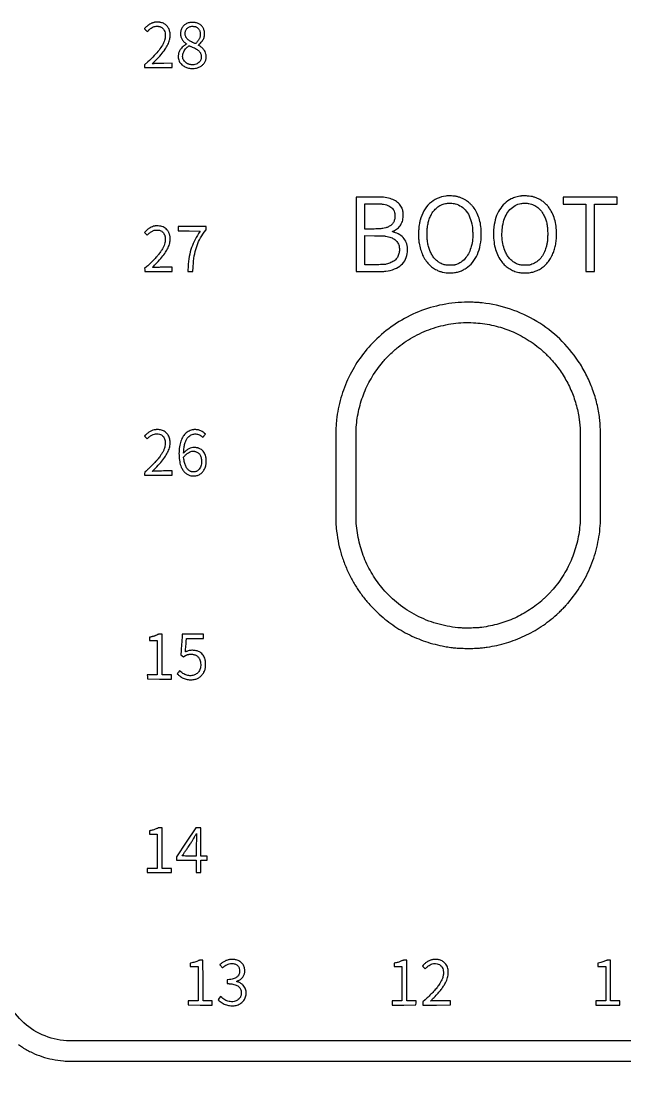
# Model space of a CAD drawing. Extents: x 949 to 24658, y 948 to 49051.
# Drawn here: x 3906 to 6863, y 37456 to 42738 of the extents above; entities that cross this region are included whole.
import ezdxf

# ---------------------------------------------------------------- set-up
doc = ezdxf.new("R2010")
doc.units = 0

msp = doc.modelspace()

# ---------------------------------------------------------------- linework, layer by layer
for points in [[(24557.45501, 40846.15625, -0.000005), (24557.576589, 33590.111823, -0.000003), (24557.572356, 24977, -0.000002), (24557.441941, 13479.946311, -0.000011), (24557.197838, 7129.844974)], [(10406.169525, 37738.067317, -0.000001), (7284.943993, 37738.119343, -0.000001), (4154.349915, 37738.182247, -0.016092), (4126.5, 37739.079389, -0.088387), (4007.824737, 37768.20927, -0.089356), (3907.020626, 37836.473077, -0.089547), (3836.535009, 37935.47965, -0.089246), (3805.013966, 38053, -0.02096), (3804.381759, 38068.001996, -0.000003), (3804.197047, 39001.246926, -0.000054), (3804.091567, 40246.104477, -0.000013), (3804.192396, 42321), (3804.507907, 46575.5)], [(3703.932697, 46543.887491, 0.000001), (3703.874383, 45298.330035, 0.000027), (3703.886066, 43922.992192, 0.000016), (3704.040572, 42293, 0.000007), (3704.415056, 39650.664677, 0.000093), (3704.753215, 38664.86868, 0.000014), (3705.096386, 38050.695171, 0.032694)], [(10785.463822, 45035.652863, -0.000007), (10785.5, 42312.5, -0.00001), (10785.452324, 40023.210587, -0.000067)], [(10885.451421, 40055.597846, 0.000011), (10885.5, 42312, 0.000007), (10885.462764, 44998.696467, 0.000096)], [(3891.159846, 37719.862944, 0.014512), (3910.709883, 37706.867111, 0.028089), (3957.875226, 37681.009407, 0.03077), (4006.25337, 37661.472866, 0.030491), (4057.062149, 37647.88479, 0.026628), (4111.5, 37639.818032, 0.023358), (4128.612771, 37639.010388, 0.00001), (4727.012426, 37638.751208, 0.000089), (5592.011956, 37638.547867, 0.000014), (7295.5, 37638.5, 0.000009), (9315.141555, 37638.536626, 0.000133)], [(10884.994013, 38054.954484, 0.000004), (10885.24925, 38880.764608, 0.000065)], [(10785.249276, 38864.327406, -0.000004), (10784.993817, 38059.058954, -0.029729)], [(6290.338763, 44819.041707, 0.000021), (7295.237307, 44819, 0.000022), (8282.535437, 44819.042846, 0.0002)]]:
    msp.add_lwpolyline(points, format="xyb")
for points in [[(4559, 42734.313413, 0.030492), (4554.913091, 42733.377319, 0.010426), (4549.114842, 42731.539271, 0.010624), (4543.307996, 42729.42567, 0.024812), (4539.086337, 42727.540704, 0.041418), (4531.136344, 42722.640891, 0.014564), (4520.57467, 42714.371701, 0.007124), (4510.255835, 42705.544839, 0.24254), (4509.117195, 42702.635344, 0.153978), (4509.411415, 42701.955459, 0.007587), (4511.059467, 42700.110713, 0.011684), (4513.130828, 42697.964633, 0.008123), (4515.564612, 42695.63517), (4521.894834, 42689.770339), (4529.667389, 42696.549152, -0.024512), (4541.484318, 42705.876561, -0.05468), (4551.466383, 42711.459236, -0.064009), (4561.376507, 42714.232244, -0.046749), (4572.804975, 42714.822065, -0.010588), (4577.993413, 42714.494544, -0.027527), (4581.699054, 42713.97515, -0.033905), (4584.849039, 42713.130169, -0.025608), (4588.175146, 42711.797558, -0.080379), (4598.677075, 42704.724984, -0.090243), (4605.922666, 42694.946456, -0.078704), (4609.899581, 42682.11803, -0.045924), (4610.734338, 42666, -0.009938), (4610.369046, 42659.910451, -0.019923), (4609.794032, 42655.126836, -0.022226), (4608.890374, 42650.756923, -0.016297), (4607.517589, 42646, -0.053165), (4597.131208, 42622.727922, -0.033077), (4580.431992, 42597.901985, -0.027167), (4556.967647, 42570.745233, -0.015262), (4525.763304, 42540.282635), (4510, 42525.806741), (4510, 42518.903371), (4510, 42512), (4577.5, 42512), (4645, 42512), (4645, 42522.648084), (4645, 42533.296168), (4603.75, 42532.642853, 0.001111), (4587.395147, 42532.347473, 0.001433), (4572.376137, 42531.999759, 0.001086), (4559.788713, 42531.644869, 0.012635), (4554.870891, 42531.37102), (4547.241782, 42530.752502), (4563.379117, 42547.126251, 0.015763), (4590.272896, 42576.192042, 0.028656), (4610.052002, 42601.794088, 0.03483), (4623.867904, 42625.327899, 0.049477), (4632.462609, 42648, 0.039424), (4634.040053, 42656.444772, 0.019483), (4634.769929, 42667.33868, 0.019488), (4634.648847, 42678.312596, 0.037496), (4633.553392, 42687.033261, 0.064137), (4627.897085, 42703.65422, 0.075354), (4618.421398, 42717.312229, 0.076587), (4605.46759, 42727.385602, 0.069232), (4589.634107, 42733.523862, 0.041377), (4583.966732, 42734.37395, 0.010103), (4574.523908, 42734.808379, 0.010335), (4565.029013, 42734.85679, 0.037174)], [(4728, 42732.42392, 0.068663), (4712.17071, 42725.844196, 0.077795), (4699.460255, 42715.432055, 0.078097), (4690.575451, 42701.671172, 0.069923), (4685.911207, 42685.316588, 0.075251), (4686.085065, 42670.850981, 0.066545), (4690.472091, 42656.420403, 0.064515), (4698.670845, 42643.251969, 0.063044), (4710.011792, 42632.491344, -0.009393), (4711.923189, 42631.032213, -0.013973), (4713.534714, 42629.678302, -0.008971), (4714.808788, 42628.504093, -0.204851), (4715, 42628.056968, -0.230195), (4714.786288, 42627.617367, -0.007315), (4713.164062, 42626.381189, -0.012814), (4711.145259, 42624.967514, -0.008378), (4708.75, 42623.43725, 0.038895), (4702.061524, 42618.565641, 0.021772), (4694.699158, 42611.695972, 0.02178), (4687.975489, 42604.226718, 0.039598), (4683.271986, 42597.5, 0.027723), (4679.346227, 42589.878, 0.037803), (4676.736123, 42582.606328, 0.037855), (4675.252997, 42575.03246, 0.027912), (4674.724242, 42566.5, 0.047055), (4675.756527, 42554.794301, 0.059024), (4678.97286, 42544.393458, 0.058354), (4684.567236, 42534.940947, 0.044545), (4692.679594, 42526.056549, 0.037839), (4699.259362, 42520.885172, 0.030313), (4707.037881, 42516.329004, 0.02937), (4715.593307, 42512.605095, 0.029643), (4724.5, 42509.922525, 0.040862), (4734.633032, 42508.374521, 0.023458), (4746.996495, 42508.089999, 0.023499), (4759.135629, 42508.951955, 0.047443), (4768.5, 42510.974265, 0.052672), (4783.469494, 42517.529555, 0.062686), (4795.800011, 42526.771845, 0.066279), (4804.924296, 42538.288387, 0.070829), (4810.468808, 42551.541554, 0.038936), (4811.560772, 42557.647226, 0.024555), (4811.923173, 42564.883238, 0.02432), (4811.571684, 42572.24795, 0.033819), (4810.494431, 42578.760268, 0.058427), (4806.266925, 42590.404191, 0.051397), (4799.312279, 42601.309728, 0.0495), (4789.989503, 42610.937311, 0.04623), (4778.751017, 42618.794923, -0.009898), (4776.931053, 42619.879862, -0.014992), (4775.396749, 42620.901282, -0.009633), (4774.182513, 42621.798924, -0.232407), (4774.001017, 42622.166887, -0.18869), (4774.167937, 42622.595376, -0.003131), (4775.943215, 42624.498228, -0.007607), (4778.079227, 42626.691366, -0.004922), (4780.614184, 42629.166887, 0.051436), (4793.258461, 42644.047712, 0.07009), (4801.090208, 42659.792217, 0.07459), (4803.96949, 42676.295314, 0.068661), (4802.021852, 42693.41456, 0.026862), (4799.729401, 42700.719193, 0.039956), (4796.890324, 42706.786231, 0.039965), (4793.12288, 42712.32349, 0.026889), (4788.013379, 42718.020452, 0.035639), (4782.141945, 42723.115215, 0.037006), (4775.676984, 42727.254179, 0.036866), (4768.648858, 42730.407845, 0.034817), (4761.099221, 42732.566412, 0.036361), (4753.707014, 42733.579437, 0.016953), (4744.033016, 42733.865851, 0.016681), (4734.559201, 42733.508871, 0.046485)], [(4762.190154, 42711.650789, -0.054516), (4767.59468, 42708.280421, -0.03996), (4772.78657, 42703.478382, -0.039956), (4777.149144, 42697.910789, -0.054456), (4780.06896, 42692.246659, -0.047104), (4781.734663, 42686.298021, -0.026172), (4782.686175, 42678.819443, -0.026142), (4782.852361, 42671.248439, -0.045265), (4782.094522, 42665.005136, -0.038342), (4780.308807, 42658.975083, -0.027465), (4777.443761, 42652.550324, -0.025839), (4773.664319, 42646.041116, -0.023642), (4769.127629, 42639.753081, -0.016276), (4763.464039, 42633.094433, -0.13251), (4760.127575, 42630.956129, -0.154678), (4756.405018, 42630.957855, -0.024579), (4749.481551, 42633.536514, -0.012238), (4739.73686, 42638.007492, -0.024769), (4732.348273, 42642.083903, -0.029116), (4726.218039, 42646.385848, -0.0265), (4720.423501, 42651.5, -0.03315), (4714.628694, 42657.995775, -0.065061), (4711.119589, 42663.954589, -0.066146), (4709.293446, 42670.548468, -0.03535), (4708.72292, 42679, -0.0335), (4709.236905, 42686.305222, -0.048275), (4710.736413, 42692.604564, -0.051528), (4713.317019, 42698.185252, -0.046456), (4717.062285, 42703.333419, -0.047249), (4723.122181, 42709.030864, -0.073177), (4729.364876, 42712.556109, -0.066676), (4736.780683, 42714.330152, -0.032729), (4746.5, 42714.682377, -0.009309), (4752.081963, 42714.4152, -0.031115), (4755.716061, 42713.945058, -0.039985), (4758.758574, 42713.100424, -0.024495)], [(4743.412993, 42613.145506, -0.028577), (4763.575846, 42602.963718, -0.067746), (4776.830798, 42592.67553, -0.090056), (4784.563552, 42581.271076, -0.089838), (4787.801597, 42567.866322, -0.029409), (4787.794884, 42560.997475, -0.044704), (4786.908651, 42555.098768, -0.046899), (4785.03279, 42549.661315, -0.036981), (4782.046771, 42544.193659, -0.068307), (4775.372207, 42536.431337, -0.067273), (4766.820698, 42530.707421, -0.063443), (4756.59667, 42527.219195, -0.050651), (4745, 42526.045538, -0.016009), (4737.345008, 42526.293401, -0.034978), (4731.531592, 42527.078931, -0.037931), (4726.18254, 42528.617436, -0.022354), (4720.055328, 42531.212223, -0.059687), (4711.52643, 42536.613257, -0.061487), (4704.610445, 42543.828458, -0.06121), (4699.632337, 42552.540246, -0.058231), (4696.807042, 42562.345435, -0.073564), (4696.631489, 42572.46275, -0.049527), (4699.252844, 42583.735153, -0.047597), (4704.224876, 42594.79221, -0.05296), (4711.054127, 42604.287287, -0.019223), (4715.88034, 42609.286567, -0.016498), (4721.321893, 42614.171766, -0.011083), (4726.431853, 42618.273795, -0.165037), (4728.57205, 42619, -0.091627), (4729.537925, 42618.821502, -0.002564), (4733.504421, 42617.280242, -0.005168), (4738.157715, 42615.388791, -0.003518)], [(5548, 41694.5), (5548, 41512), (5614.448784, 41512, 0.00089), (5649.538839, 41512.062448, 0.003981), (5670.101692, 41512.299373, 0.006476), (5683.608004, 41512.737611, 0.021243), (5692.49975, 41513.520913, 0.057945), (5735.666051, 41524.364238, 0.091509), (5768.231211, 41544.079015, 0.102011), (5789.286761, 41572.323931, 0.088086), (5798.868009, 41608.116809, 0.06935), (5797.183858, 41640.079091, 0.092841), (5786.538782, 41667.022017, 0.094831), (5767.083785, 41687.883725, 0.075466), (5739.732555, 41702.141604, 0.004377), (5735.30244, 41703.615271, 0.005983), (5731.285501, 41704.859672, 0.004023), (5727.90335, 41705.833693, 0.067306), (5726.75, 41705.99381, -0.287163), (5725.592087, 41706.724311, -0.335981), (5725.843739, 41707.968561, -0.056298), (5729.04933, 41710.211373, -0.012946), (5734.937907, 41713.218343, 0.083259), (5754.391245, 41726.883401, 0.078993), (5768.740848, 41746.373939, 0.075361), (5776.813044, 41770.20965, 0.066054), (5777.975379, 41796.5, 0.011592), (5777.133099, 41804.062661, 0.02133), (5776.044387, 41810.157897, 0.023073), (5774.508034, 41815.806932, 0.016634), (5772.299059, 41821.954699, 0.086563), (5759.686932, 41842.483771, 0.077496), (5740.430088, 41858.458636, 0.066167), (5714.412978, 41869.633398, 0.041285), (5681.789414, 41875.942237, 0.021607), (5675.013893, 41876.385263, 0.001836), (5657.564306, 41876.706607, 0.002289), (5635.771065, 41876.928121, 0.001397), (5610.039414, 41877), (5548, 41877)], [(5674.5, 41842.895807, -0.024601), (5689.523851, 41840.306746, -0.036891), (5702.257601, 41836.456935, -0.042137), (5712.888192, 41831.301227, -0.05411), (5721.574177, 41824.781264, -0.053212), (5728.645823, 41816.594649, -0.059684), (5733.515404, 41807.396709, -0.055128), (5736.333944, 41796.695522, -0.036404), (5737.283005, 41784, -0.055837), (5735.369969, 41766.634199, -0.079625), (5729.623417, 41752.25471, -0.082123), (5719.836164, 41740.704994, -0.063596), (5705.994864, 41731.697529, -0.035361), (5692.009137, 41726.124381, -0.041011), (5678.049796, 41722.906882, -0.02622), (5659.397025, 41721.18351, -0.006009), (5627.75, 41720.307153), (5590, 41719.715723), (5590, 41781.857861), (5590, 41844), (5627.75, 41843.997183, -0.002568), (5643.09486, 41843.917227, -0.003302), (5657.201542, 41843.678089, -0.002918), (5668.925478, 41843.333427, -0.021562)], [(5987.5, 41882.311493, 0.07529), (5944.097255, 41869.868838, 0.08091), (5907.510856, 41845.321543, 0.077624), (5879.480834, 41809.460243, 0.062276), (5861.100321, 41763.984359, 0.012907), (5857.096032, 41747.178273, 0.024554), (5854.896078, 41733.458234, 0.020748), (5853.847883, 41718.158368, 0.006748), (5853.543864, 41695.5, 0.002075), (5853.62081, 41677.308685, 0.010989), (5853.923248, 41667.349407, 0.017574), (5854.596184, 41659.676636, 0.012178), (5855.871761, 41651.060688, 0.028681), (5863.057952, 41620.186103, 0.03681), (5873.318219, 41592.895646, 0.039409), (5886.756752, 41568.982155, 0.042966), (5903.442726, 41548.205726, 0.019574), (5912.485859, 41539.452104, 0.024002), (5921.612473, 41532.041626, 0.023971), (5931.417337, 41525.532462, 0.019437), (5942.5, 41519.488607, 0.025956), (5958.056119, 41512.755327, 0.033455), (5972.976099, 41508.307798, 0.032687), (5988.632873, 41505.82176, 0.0231), (6006.426216, 41505.004021, 0.031612), (6028.692861, 41506.419172, 0.03882), (6049.086812, 41510.644029, 0.039702), (6068.202136, 41517.866057, 0.035787), (6086.644888, 41528.234061, 0.077189), (6118.142808, 41556.865228, 0.065264), (6141.642448, 41595.312924, 0.059182), (6156.132615, 41642.14703, 0.045472), (6160.998787, 41695.506128, 0.029592), (6158.824558, 41732.250604, 0.037279), (6152.297351, 41765.686085, 0.039944), (6141.412596, 41795.76975, 0.044963), (6126.218701, 41822.5, 0.03169), (6118.951094, 41831.671528, 0.015301), (6108.579628, 41842.495466, 0.015271), (6097.633585, 41852.60325, 0.033808), (6088.573712, 41859.454558, 0.027334), (6075.127661, 41867.246882, 0.026915), (6060.843482, 41873.570336, 0.02687), (6045.938639, 41878.331862, 0.027026), (6030.637824, 41881.456565, 0.024069), (6021.754397, 41882.341429, 0.007834), (6008.574545, 41882.809305, 0.007543), (5995.523765, 41882.87105, 0.029644)], [(6033.5, 41843.99814, -0.083292), (6063.254944, 41830.37207, -0.080075), (6087.40068, 41807.630963, -0.071541), (6105.172756, 41776.059066, -0.049469), (6116.163814, 41736.5, -0.02659), (6117.762429, 41723.127432, -0.009217), (6118.683016, 41703.71173, -0.009329), (6118.884722, 41684.107255, -0.023647), (6118.092484, 41669.886628, -0.037025), (6111.866239, 41635.068895, -0.049348), (6100.8678, 41604.899772, -0.054614), (6085.344578, 41579.991903, -0.066297), (6065.647779, 41560.817712, -0.021576), (6058.508674, 41555.97114, -0.023175), (6051.142946, 41551.880791, -0.022535), (6043.243314, 41548.395433, -0.018314), (6034.5, 41545.363165, -0.016183), (6028.723287, 41543.796444, -0.032676), (6024.074964, 41543.012155, -0.021208), (6018.240212, 41542.665093, -0.00353), (6007, 41542.553336, -0.012599), (5993.106188, 41542.863411, -0.036813), (5983.595651, 41544.02083, -0.041376), (5974.983538, 41546.473067, -0.019532), (5964.326698, 41550.968242, -0.049915), (5949.13282, 41560.034101, -0.042227), (5935.088319, 41572.404985, -0.04073), (5922.845183, 41587.456984, -0.039059), (5913.010831, 41604.5, -0.031977), (5904.93155, 41624.648874, -0.030515), (5899.339349, 41645.978636, -0.028279), (5896.078345, 41669.312804, -0.02058), (5895, 41695.5, -0.021142), (5896.148173, 41722.641865, -0.029965), (5899.627222, 41746.556038, -0.032679), (5905.602376, 41768.169956, -0.034702), (5914.250579, 41788.375259, -0.048124), (5927.551913, 41809.128431, -0.057237), (5943.912353, 41825.650041, -0.058917), (5963.159824, 41837.670395, -0.056073), (5985, 41845.11518, -0.041423), (5995.437076, 41846.51893, -0.018483), (6009.312845, 41846.71228, -0.018479), (6023.159618, 41845.880719, -0.0416)], [(6356.5, 41882.367983, 0.015745), (6342.766593, 41879.881251, 0.019489), (6330.172907, 41876.671046, 0.020733), (6318.578757, 41872.699469, 0.023555), (6307.848685, 41867.925927, 0.07076), (6275.878516, 41845.725297, 0.066636), (6250.610119, 41815.076272, 0.061169), (6232.674395, 41776.398826, 0.045709), (6222.378229, 41730.5, 0.012112), (6221.630117, 41723.40768, 0.008152), (6221.104626, 41715.280332, 0.007175), (6220.790673, 41706.026765, 0.004891), (6220.687688, 41695.5, 0.031555), (6223.214563, 41655.500637, 0.041378), (6230.803013, 41619.702461, 0.044491), (6243.558899, 41587.813867, 0.04778), (6261.510779, 41559.491317, 0.04345), (6278.369609, 41541.294928, 0.044212), (6298.027227, 41526.403074, 0.043762), (6320.192101, 41515.074637, 0.040864), (6344.5, 41507.466383, 0.038493), (6354.046961, 41506.075157, 0.009539), (6369.848563, 41505.305325, 0.009826), (6385.774144, 41505.146863, 0.033185), (6396.14569, 41505.937123, 0.038129), (6419.367913, 41511.096311, 0.042606), (6440.652173, 41519.597454, 0.04273), (6460.13518, 41531.557764, 0.038765), (6477.994301, 41547.016095, 0.021261), (6486.235542, 41556.090363, 0.021184), (6493.686812, 41565.842345, 0.020372), (6500.541316, 41576.55165, 0.016734), (6506.993634, 41588.5, 0.028701), (6516.585539, 41610.918017, 0.029852), (6523.403087, 41633.997775, 0.028293), (6527.689284, 41658.823427, 0.021205), (6529.685238, 41686.5, 0.030596), (6528.457582, 41725.357161, 0.038461), (6522.378788, 41760.846208, 0.041183), (6511.450396, 41792.872275, 0.046203), (6495.741215, 41821.389701, 0.036978), (6484.782811, 41835.228252, 0.028788), (6470.994585, 41848.58614, 0.028861), (6455.812449, 41860.230547, 0.037916), (6440.667478, 41868.917652, 0.024556), (6425.719581, 41875.16507, 0.032798), (6411.594297, 41879.245314, 0.031119), (6396.486253, 41881.581503, 0.019127), (6378.5, 41882.53479, 0.002385), (6371.003864, 41882.609255, 0.003187), (6364.2, 41882.60103, 0.00223), (6358.498371, 41882.532364, 0.032797)], [(6394.749637, 41845.488008, -0.060344), (6418.145468, 41838.044952, -0.063491), (6438.651789, 41825.320536, -0.061451), (6455.83924, 41807.44835, -0.051023), (6469.439192, 41784.819966, -0.030341), (6477.336953, 41764.96258, -0.032325), (6482.579101, 41744.707622, -0.029185), (6485.52601, 41722.214045, -0.01793), (6486.48973, 41695.5, -0.012871), (6485.940478, 41673.996337, -0.021911), (6484.233333, 41656.097944, -0.0243), (6481.139897, 41639.793155, -0.021698), (6476.385375, 41623.226172, -0.047103), (6464.10212, 41595.49754, -0.060672), (6447.644924, 41573.036366, -0.064657), (6427.238049, 41556.25783, -0.065232), (6403.281839, 41545.308184, -0.016926), (6397.642908, 41543.780364, -0.032538), (6393.026036, 41543.008323, -0.020914), (6387.186895, 41542.664505, -0.003527), (6376, 41542.553336, -0.012984), (6362.134935, 41542.873441, -0.033617), (6352.20706, 41544.032866, -0.038948), (6343.401543, 41546.387818, -0.023412), (6333.374402, 41550.46268, -0.05076), (6317.499332, 41559.854903, -0.043003), (6302.858051, 41572.738623, -0.041485), (6290.143635, 41588.452097, -0.039806), (6279.999361, 41606.260291, -0.052993), (6268.625094, 41639.21562, -0.039153), (6262.92529, 41677.396967, -0.03808), (6263.172569, 41717.27239, -0.042021), (6269.55973, 41755.321112, -0.056305), (6282.350039, 41789.014879, -0.071373), (6301.615155, 41816.126391, -0.076936), (6326.390155, 41835.232672, -0.08114), (6355.341573, 41845.520533, -0.030476), (6363.993236, 41846.551222, -0.014617), (6375.17615, 41846.868983, -0.014594), (6386.304381, 41846.534906, -0.032079)], [(4559.763386, 41735.035804, 0.042239), (4547.79545, 41731.78408, 0.042125), (4536.53277, 41726.565155, 0.039534), (4525.696947, 41719.197168, 0.029683), (4515, 41709.517235), (4508.5, 41702.892801), (4515.497878, 41696.559109), (4522.495757, 41690.225416), (4529.380836, 41696.72045, -0.019063), (4535.477504, 41702.04754, -0.022102), (4541.67751, 41706.623501, -0.023559), (4547.847703, 41710.360005, -0.030322), (4553.854179, 41713.164092, -0.062174), (4560.87047, 41714.970296, -0.031669), (4569.971131, 41715.557689, -0.031671), (4579.063031, 41714.991597, -0.062823), (4586.047851, 41713.200747, -0.047446), (4593.507577, 41709.399384, -0.06054), (4599.469683, 41704.50824, -0.058476), (4604.235311, 41698.187089, -0.040411), (4608.123399, 41690.105282, -0.056816), (4610.088439, 41682.539694, -0.028611), (4610.911169, 41672.698111, -0.027887), (4610.602439, 41662.2574, -0.035696), (4609.101997, 41652.759512, -0.037658), (4605.020797, 41639.719788, -0.028465), (4598.688897, 41626.112108, -0.02513), (4589.985159, 41611.679977, -0.01707), (4578.725342, 41596.141311, -0.021361), (4569.032384, 41584.724561, -0.005672), (4552.603548, 41567.369213, -0.006022), (4535.173937, 41549.79855, -0.012866), (4521.208979, 41536.745622), (4509.917958, 41526.72367), (4510.208979, 41519.611835), (4510.5, 41512.5), (4577.75, 41512.242962), (4645, 41511.985924), (4645, 41522.604216), (4645, 41533.222508), (4598.75, 41532.691899, 0.001328), (4580.808161, 41532.438405, 0.002013), (4565.204687, 41532.11367, 0.000745), (4551.776394, 41531.760097, 0.04982), (4549.5, 41531.46857, -0.616012), (4548.980126, 41532.093983, -0.072408), (4550.237612, 41534.12091, -0.017328), (4554.212847, 41538.52295, -0.002217), (4563.114894, 41547.637925, 0.014215), (4589.737079, 41576.238557, 0.02759), (4609.017352, 41600.775881, 0.03393), (4622.596696, 41623.276623, 0.044511), (4631.633092, 41645.5, 0.01538), (4633.177134, 41651.156483, 0.031684), (4633.963663, 41655.674182, 0.022328), (4634.316904, 41661.153788, 0.00441), (4634.424293, 41671, 0.003892), (4634.366773, 41681.095517, 0.024551), (4634.045083, 41686.229799, 0.038256), (4633.270382, 41690.298768, 0.018237), (4631.68938, 41695.390149, 0.017176), (4629.095464, 41702.040321, 0.028948), (4626.415834, 41707.393128, 0.030512), (4623.244092, 41712.20255, 0.021953), (4619.15913, 41717.173048, 0.055733), (4610.558971, 41724.832829, 0.054617), (4600.423026, 41730.464616, 0.051317), (4588.728566, 41734.024336, 0.039813), (4575.5, 41735.530334, 0.008262), (4570.941213, 41735.608981, 0.008036), (4566.33987, 41735.53837, 0.007968), (4562.298943, 41735.346887, 0.029404)], [(4675, 41721.508612), (4675, 41711.017225), (4728.868555, 41710.758612), (4782.737111, 41710.5), (4774.799892, 41698.511308, 0.033337), (4752.351268, 41659.135816, 0.040606), (4736.996565, 41619.587791, 0.036704), (4727.207444, 41574.931666, 0.020724), (4721.616189, 41519.75), (4721.154229, 41512), (4733.515842, 41512), (4745.877454, 41512), (4746.379078, 41516.25, 0.010109), (4746.633046, 41518.852782, 0.001249), (4747.057755, 41524.539062, 0.001475), (4747.525472, 41531.296597, 0.001219), (4747.985061, 41538.5, -0.024399), (4753.506534, 41588.462981, -0.038964), (4763.575101, 41630.195312, -0.041954), (4779.319212, 41667.591218, -0.034941), (4801.94983, 41704.32118), (4811, 41716.943241), (4811, 41724.47162), (4811, 41732), (4743, 41732), (4675, 41732)], [(5693.373556, 41685.619583, -0.041186), (5718.068885, 41678.654497, -0.071667), (5736.712882, 41668.461608, -0.084248), (5749.693127, 41654.785304, -0.082569), (5757.54593, 41637.5, -0.047466), (5758.876472, 41629.597423, -0.020959), (5759.194806, 41619.000315, -0.02102), (5758.61374, 41608.233379, -0.040006), (5757.096793, 41599.699518, -0.075504), (5749.170731, 41581.292826, -0.081033), (5736.284261, 41566.571824, -0.072208), (5718.055742, 41555.499038, -0.045577), (5694.312441, 41547.877192, -0.024958), (5687.023525, 41546.628831, -0.018503), (5678.876675, 41545.953424, -0.008247), (5666.043232, 41545.578326, -0.000954), (5637.25, 41545.266845), (5590, 41544.845898), (5590, 41616.492592), (5590, 41688.139286), (5637.25, 41687.744565, -0.001207), (5663.031389, 41687.466929, -0.006165), (5677.358443, 41687.101311, -0.010937), (5686.666462, 41686.544805, -0.027753)], [(6078.5, 41361.361574, 0.04695), (5956.261567, 41346.201719, 0.047504), (5839.500893, 41308.522246, 0.047504), (5731.949149, 41249.482574, 0.046947), (5637.010769, 41171, 0.042266), (5566.644726, 41087.745659, 0.042227), (5511.256247, 40993.819034, 0.042172), (5472.376287, 40891.800517, 0.04192), (5451.068557, 40784.5, 0.015725), (5448.634537, 40754.438811, 0.008983), (5447.491636, 40718.029262, 0.00345), (5447.091034, 40656.519837, 0.000298), (5447.245434, 40499.5, 0.000166), (5447.507858, 40362.1465, 0.001571), (5447.824855, 40303.268977, 0.00296), (5448.312106, 40269.539418, 0.021904), (5449.342697, 40253.5, 0.018791), (5458.560132, 40190.617301, 0.023685), (5471.997524, 40133.352873, 0.024207), (5490.504245, 40078.654444, 0.021236), (5514.944376, 40023.5, 0.02019), (5541.454131, 39974.969418, 0.022262), (5571.00328, 39930.341447, 0.022133), (5604.566057, 39888.291949, 0.019499), (5643.10661, 39847.487921, 0.03726), (5716.921328, 39785.25914, 0.037549), (5798.970706, 39734.853522, 0.037482), (5887.781709, 39697.210583, 0.036836), (5981.73146, 39672.987709, 0.009547), (6011.005325, 39668.275519, 0.014727), (6036.481769, 39665.434568, 0.013663), (6063.422023, 39663.970871, 0.006859), (6097.5, 39663.519801, 0.004337), (6126.803731, 39663.788163, 0.011884), (6147.484361, 39664.648965, 0.013399), (6166.663648, 39666.421624, 0.006956), (6190.5, 39669.607581, 0.036109), (6283.921116, 39690.39727, 0.037027), (6372.568349, 39724.289127, 0.037014), (6455.275102, 39770.898773, 0.03603), (6531, 39829.57362, 0.010422), (6543.838799, 39841.584229, 0.004978), (6559.858745, 39857.523717, 0.004953), (6575.400677, 39873.614333, 0.011659), (6586.59309, 39886, 0.040131), (6650.50871, 39973.423486, 0.041764), (6698.674281, 40068.810517, 0.041782), (6730.301906, 40170.835881, 0.040238), (6745.038377, 40278, 0.012656), (6745.554546, 40294.692333, 0.000677), (6745.77972, 40347.711165, 0.000845), (6745.867549, 40420.70203, 0.000297), (6745.754381, 40525.5, 0.000216), (6745.405427, 40691.203011, 0.00466), (6744.826163, 40740.046379, 0.015195), (6743.293192, 40769.747466, 0.013503), (6739.929094, 40800.5, 0.028545), (6725.929989, 40872.116685, 0.028169), (6703.819089, 40941.998588, 0.02811), (6673.939235, 41009.094203, 0.028143), (6636.732054, 41072.387367, 0.054879), (6545.569775, 41181.200825, 0.054918), (6432.939749, 41267.546867, 0.054851), (6304.078907, 41327.386499, 0.054487), (6165, 41357.945058, 0.010907), (6145.4845, 41359.6198, 0.006079), (6121.657872, 41360.851193, 0.006081), (6097.871057, 41361.501095, 0.011178)], [(6122, 41260.972401, -0.038993), (6211.716528, 41249.278034, -0.041417), (6296.670002, 41223.89434, -0.041356), (6376.388996, 41184.813459, -0.038651), (6450.529147, 41132.360373, -0.015922), (6464.335835, 41120.132307, -0.006026), (6482.859041, 41102.216549, -0.006069), (6501.068045, 41083.731593, -0.014601), (6513.972758, 41069.5, -0.033414), (6557.468792, 41011.145823, -0.032926), (6593.040715, 40947.238247, -0.032915), (6619.925127, 40879.193463, -0.033343), (6637.510481, 40808.5, -0.008319), (6639.804553, 40794.330386, -0.005707), (6641.955537, 40778.186425, -0.005681), (6643.752195, 40761.871529, -0.007817), (6644.970553, 40747.170448, -0.016595), (6645.923772, 40719.035447, -0.000156), (6645.999706, 40512.570391, -0.000156), (6645.946533, 40306.084275, -0.016628), (6644.996283, 40278, -0.039349), (6631.974882, 40189.282209, -0.040582), (6605.281995, 40104.645637, -0.040669), (6565.334517, 40025.596902, -0.039876), (6512.886488, 39953.5, -0.013075), (6501.454059, 39940.847412, -0.005594), (6485.551844, 39924.517147, -0.005577), (6469.351001, 39908.60734, -0.013688), (6457, 39897.379341, -0.036713), (6388.995362, 39847.059012, -0.038558), (6315.434209, 39808.14573, -0.038479), (6236.627778, 39780.925685, -0.03626), (6153, 39765.43419, -0.018078), (6134.417283, 39764.046679, -0.005617), (6106.419112, 39763.286511, -0.00569), (6078.252221, 39763.158914, -0.016496), (6058.78242, 39763.934993, -0.047281), (5954.080479, 39781.618983, -0.047934), (5855.070813, 39818.616106, -0.048145), (5765.30627, 39873.60382, -0.048563), (5687.999085, 39944.601678, -0.040725), (5632.548449, 40017.625278, -0.042109), (5590.3667, 40097.885771, -0.041935), (5562.091698, 40184.395067, -0.039721), (5547.995898, 40276, -0.018201), (5547.019458, 40302.463659, -0.000147), (5546.97995, 40512.165318, -0.000152), (5547.065546, 40721.517862, -0.017594), (5548.04576, 40748.812609, -0.038462), (5560.934896, 40835.283774, -0.039837), (5586.83897, 40917.713271, -0.039792), (5625.520639, 40995.0745, -0.038199), (5676.437444, 41066.461694, -0.015941), (5692.560358, 41084.557599, -0.00954), (5712.796423, 41105.063967, -0.009514), (5733.968056, 41124.943209, -0.014876), (5753, 41141.141846, -0.04588), (5835.42096, 41195.578791, -0.044531), (5927.197577, 41234.706743, -0.044669), (6024.167341, 41256.872249, -0.046812)], [(4563.5, 40736.063558, 0.049705), (4550.235076, 40733.060352, 0.044154), (4537.256651, 40727.416017, 0.04164), (4524.777116, 40719.209275, 0.034766), (4513, 40708.575016), (4508.5, 40703.904854), (4515.302134, 40697.295385), (4522.104268, 40690.685915), (4526.302134, 40694.70946, -0.0331), (4539.262118, 40705.581742, -0.056288), (4551.529393, 40712.595558, -0.065896), (4563.555215, 40715.992917, -0.070599), (4575.763302, 40716.026661, -0.061954), (4588.046968, 40712.733262, -0.085731), (4597.712752, 40706.717032, -0.085564), (4604.813255, 40697.796775, -0.061463), (4609.532678, 40685.94002, -0.050214), (4610.899485, 40677.232416, -0.02918), (4610.867799, 40666.639834, -0.028592), (4609.568618, 40655.727932, -0.037413), (4607.079885, 40646, -0.0298), (4601.76, 40632.865406, -0.024679), (4594.606363, 40619.574395, -0.021722), (4585.257435, 40605.506716, -0.013959), (4573.274626, 40590, -0.01935), (4563.950461, 40579.46526, -0.004503), (4547.461856, 40562.536098, -0.004734), (4530.483618, 40545.736558, -0.015171), (4518.732234, 40535), (4510.005859, 40527.5), (4510.002929, 40520.25), (4510, 40513), (4577.5, 40513), (4645, 40513), (4645, 40523.627349), (4645, 40534.254698), (4601.75, 40533.597397, 0.001023), (4584.760093, 40533.304432, 0.001409), (4569.500868, 40532.96706, 0.000888), (4556.670273, 40532.624395, 0.01718), (4552.699763, 40532.374586), (4546.899527, 40531.809075), (4562.699763, 40547.701977, 0.015811), (4588.988764, 40575.872925, 0.027601), (4608.664806, 40601.014407, 0.033142), (4622.666822, 40624.23617, 0.047724), (4631.584174, 40646.5, 0.036), (4633.849366, 40656.942081, 0.026791), (4634.887244, 40668.694717, 0.027033), (4634.659991, 40680.323111, 0.040262), (4633.099007, 40690.374227, 0.073014), (4625.73675, 40708.789635, 0.088859), (4613.740943, 40722.935213, 0.087615), (4597.432336, 40732.17382, 0.068828), (4577.5, 40736.280509, 0.011806), (4573.998601, 40736.428135, 0.008506), (4570.0875, 40736.434062, 0.008597), (4566.365642, 40736.312352, 0.018361)], [(4749, 40736.066643, 0.077044), (4727.706762, 40729.669895, 0.082532), (4709.909181, 40717.222627, 0.075087), (4695.866111, 40698.591972, 0.050818), (4685.628934, 40674, 0.046906), (4679.71237, 40644.687805, 0.034283), (4678.486887, 40611.481473, 0.034792), (4681.761072, 40579.240405, 0.057149), (4689.461438, 40552.950971, 0.050183), (4697.771487, 40537.717578, 0.056708), (4708.663864, 40525.12094, 0.059902), (4721.515884, 40515.8509, 0.069011), (4735.61328, 40510.425013, 0.041922), (4743.388233, 40509.28323, 0.0265), (4752.560486, 40509.200398, 0.026615), (4761.585386, 40510.080151, 0.046235), (4768.88657, 40511.888526, 0.06997), (4783.623258, 40519.465579, 0.068172), (4795.846396, 40530.869968, 0.065284), (4804.961594, 40545.620472, 0.055862), (4810.563691, 40563.01757, 0.039136), (4811.668731, 40572.053666, 0.017391), (4811.772962, 40584.065483, 0.017388), (4811.042444, 40596.051101, 0.039294), (4809.467636, 40605, 0.043572), (4805.434209, 40616.408463, 0.047143), (4799.567011, 40626.628758, 0.050162), (4792.30309, 40634.984796, 0.066415), (4784.121275, 40640.854677, 0.017179), (4778.018222, 40643.843081, 0.031848), (4772.852548, 40645.771615, 0.030763), (4767.365336, 40647.068747, 0.014895), (4760.220898, 40648.081645, 0.055523), (4745.956678, 40648.083304, 0.063242), (4732.687584, 40644.876454, 0.059857), (4720.067791, 40638.257974, 0.042667), (4707.725112, 40628.11522), (4700.950224, 40621.504245), (4701.538303, 40630.502122, -0.022213), (4704.104475, 40653.804401, -0.038955), (4708.561658, 40672.672678, -0.046916), (4715.065444, 40687.902093, -0.062369), (4723.829382, 40700.127598, -0.095896), (4738.643125, 40710.998132, -0.098577), (4756.298931, 40715.418747, -0.098861), (4774.260002, 40712.736021, -0.097043), (4789.947095, 40703.357657, 0.015616), (4792.040767, 40701.590311, 0.02801), (4793.879143, 40700.294884, 0.028575), (4795.346167, 40699.492104, 0.324807), (4795.959082, 40699.606517, 0.015555), (4796.516386, 40700.232996, 0.000819), (4798.232128, 40702.293789, 0.001291), (4800.262482, 40704.753501, 0.000939), (4802.509045, 40707.5), (4808.21296, 40714.5), (4802.35648, 40719.806814, 0.041855), (4796.661589, 40724.158949, 0.020543), (4788.772208, 40728.758164, 0.020509), (4780.590521, 40732.667133, 0.045024), (4774, 40734.81251, 0.028322), (4768.367343, 40735.768318, 0.015336), (4761.359196, 40736.335755, 0.015325), (4754.410665, 40736.471093, 0.03173)], [(4755.861901, 40629.952587, -0.100126), (4769.830652, 40624.687565, -0.105485), (4780.353996, 40614.478756, -0.091075), (4786.830584, 40599.525289, -0.05683), (4789, 40580.5, -0.035766), (4788.102172, 40567.964639, -0.049198), (4785.40437, 40557.003093, -0.053639), (4780.869319, 40547.537843, -0.056953), (4774.5, 40539.461395, -0.035096), (4768.82592, 40534.494064, -0.067638), (4763.576105, 40531.530964, -0.064755), (4757.572911, 40530.001636, -0.02975), (4749.5, 40529.511534, -0.008629), (4743.747106, 40529.604189, -0.033938), (4740.220721, 40529.962325, -0.04435), (4737.264299, 40530.74153, -0.022972), (4733.731752, 40532.20303, -0.097558), (4722.690378, 40540.299516, -0.064613), (4713.598783, 40553.182895, -0.053981), (4706.78265, 40570.36656, -0.035232), (4702.554646, 40591.295308), (4701.231907, 40601.5), (4704.166502, 40605.207726, -0.048779), (4713.465258, 40614.854976, -0.042882), (4724.848032, 40622.991522, -0.044857), (4736.73554, 40628.664131, -0.076302), (4747.5, 40630.88288, -0.034321), (4748.647471, 40630.862622, -0.006133), (4750.781308, 40630.651686, -0.0066), (4753.279575, 40630.340307, -0.005916)], [(4572, 39729.984931, -0.018729), (4569.264266, 39728.661003, -0.007741), (4565.471875, 39727.06751, -0.007646), (4561.348582, 39725.482401, -0.009762), (4557.5, 39724.154713, -0.005903), (4551.967517, 39722.438055, -0.009245), (4547.166138, 39721.106273, -0.00837), (4541.990093, 39719.865124, -0.003848), (4535.208466, 39718.413234, 0.104477), (4533.929607, 39717.855256, 0.17984), (4533.286103, 39716.905121, 0.064001), (4533.078146, 39715.049615, 0.005382), (4533.208466, 39710.220524), (4533.5, 39702.5), (4552.75, 39702.228407), (4572, 39701.956814), (4572, 39617.478407), (4572, 39533), (4547.463788, 39533), (4522.927576, 39533), (4523.213788, 39523.25), (4523.5, 39513.5), (4582.25, 39513.242007), (4641, 39512.984013), (4641, 39522.972875), (4641, 39532.961737), (4618.75, 39533.230868), (4596.5, 39533.5), (4596.24517, 39633.25), (4595.990341, 39733), (4586.74517, 39732.952822, 0.009483), (4581.359789, 39732.823185, 0.038918), (4578.120147, 39732.429828, 0.049733), (4575.383044, 39731.589111, 0.022698)], [(4694, 39730.538026, -0.016789), (4693.849612, 39726.06061, -0.000097), (4691.033851, 39684.312965, -0.000182), (4688.296476, 39644.06236, -0.008473), (4687.59556, 39635.856963), (4687.119566, 39631.213926), (4693.8511, 39626.737758), (4700.582635, 39622.26159), (4704.541317, 39625.091891, -0.024808), (4706.575415, 39626.398813, -0.009352), (4709.540262, 39628.029229, -0.009237), (4712.838356, 39629.686334, -0.011112), (4716, 39631.116874, -0.016795), (4720.360628, 39632.803663, -0.032387), (4723.966396, 39633.804532, -0.029001), (4727.922505, 39634.394439, -0.010914), (4733.511248, 39634.77624, -0.020629), (4741.701895, 39634.818267, -0.034915), (4748.521375, 39634.09322, -0.038544), (4754.679789, 39632.502513, -0.03341), (4760.834395, 39629.92489, -0.048044), (4765.894798, 39626.756319, -0.030499), (4771.143958, 39622.185609, -0.030564), (4775.776088, 39617.033364, -0.049901), (4778.951177, 39612.095701, -0.057059), (4782.485469, 39602.641579, -0.035406), (4784.527098, 39590.956409, -0.034972), (4784.917896, 39578.852734, -0.048502), (4783.46256, 39568.103113, -0.088296), (4775.997733, 39550.816085, -0.097822), (4763.228392, 39537.876813, -0.097113), (4746.415886, 39530.701785, -0.08572), (4727.351271, 39529.963138, -0.034355), (4716.639405, 39532.14548, -0.041317), (4706.994452, 39535.690791, -0.039263), (4697.679368, 39540.941993, -0.02664), (4687.944142, 39548.267398), (4681.073773, 39554.034797), (4675.441942, 39546.552231, 0.008123), (4673.30853, 39543.619769, 0.012445), (4671.565789, 39541.004624, 0.006947), (4670.206071, 39538.782074, 0.229622), (4670.155056, 39538.174192, 0.122168), (4671.221498, 39536.651016, 0.006023), (4675.928048, 39532.648001, 0.010518), (4681.163786, 39528.485328, 0.013533), (4686.15486, 39524.894837, 0.057603), (4703.655292, 39515.751112, 0.053033), (4723.273353, 39510.523269, 0.054034), (4743.172051, 39509.597303, 0.065447), (4761.5, 39513.16338, 0.025508), (4769.061486, 39516.13003, 0.034985), (4775.490806, 39519.599343, 0.03363), (4781.560312, 39524.043376, 0.021162), (4788.043937, 39529.982045, 0.011159), (4792.565836, 39534.696032, 0.025376), (4795.712311, 39538.496424, 0.028505), (4798.232213, 39542.310854, 0.018207), (4800.73577, 39547, 0.020144), (4804.861755, 39556.397559, 0.043185), (4807.102261, 39563.985572, 0.037922), (4808.164628, 39572.441057, 0.012428), (4808.470195, 39585, 0.00468), (4808.378349, 39594.288697, 0.018578), (4808.056818, 39599.983789, 0.026769), (4807.383919, 39604.525994, 0.019745), (4806.174845, 39609.464888, 0.039023), (4802.159748, 39620.21082, 0.045219), (4796.67841, 39629.653219, 0.046872), (4789.786288, 39637.671515, 0.048137), (4781.578411, 39644.186386, 0.074536), (4767.096983, 39650.756358, 0.052934), (4749.498508, 39653.801667, 0.052765), (4731.581952, 39653.087241, 0.072457), (4716.150703, 39648.483217, -0.004538), (4714.051579, 39647.531834, -0.006496), (4712.171948, 39646.729445, -0.00375), (4710.578632, 39646.08755, -0.094146), (4710.117781, 39646, -0.434825), (4709.707285, 39646.440221, -0.001287), (4710.337616, 39655.127718, -0.003069), (4711.433817, 39668.607988, -0.000386), (4714.006449, 39697.75), (4715.27552, 39712), (4757.13776, 39712), (4799, 39712), (4799, 39722.5), (4799, 39733), (4746.5, 39733), (4694, 39733)], [(4572.5, 38780.796233, -0.022987), (4566.103483, 38777.847769, -0.014135), (4558.332691, 38774.943318, -0.01387), (4550.141764, 38772.394469, -0.017565), (4542.439581, 38770.519271, 0.003941), (4539.402609, 38769.866968, 0.005559), (4536.707492, 38769.234299, 0.003342), (4534.452999, 38768.662538, 0.074768), (4533.83541, 38768.398278, 0.221053), (4533.504346, 38767.895288, 0.010601), (4533.245402, 38765.847844, 0.015669), (4533.060574, 38763.329718, 0.010483), (4533, 38760.440983), (4533, 38753), (4552.5, 38753), (4572, 38753), (4572, 38668.5), (4572, 38584), (4547.5, 38584), (4523, 38584), (4523, 38574), (4523, 38564), (4582, 38564), (4641, 38564), (4641, 38574), (4641, 38584), (4618.5, 38584), (4596, 38584), (4596, 38684), (4596, 38784), (4587.25, 38783.951901, 0.010945), (4582.150408, 38783.812212, 0.040395), (4578.957582, 38783.394726, 0.047441), (4576.139099, 38782.505615, 0.019377)], [(4763.255859, 38699.75), (4762.692719, 38645), (4728.346359, 38645, -0.001202), (4715.176237, 38645.031661, -0.002005), (4704.089243, 38645.129423, -0.000162), (4694.178398, 38645.259772, -0.410272), (4694, 38645.440591, -0.148907), (4694.099967, 38645.768816, -0.000048), (4701.744414, 38657.152022, -0.000815), (4710.255435, 38669.778511, -0.000494), (4720.363963, 38684.690591, 0.002651), (4732.512093, 38702.778996, 0.004764), (4742.259068, 38717.767659, 0.005719), (4749.83819, 38729.975223, 0.013859), (4755.078082, 38739.202548, -0.00141), (4758.294135, 38745.209436, -0.00237), (4761.032772, 38750.232974, -0.000238), (4763.489996, 38754.684903, -0.504634), (4763.623618, 38754.702548, -0.195954), (4763.702867, 38754.504358, -0.000018), (4763.596184, 38738.476686, -0.00056), (4763.457742, 38720.757752, -0.000338)], [(5920.5, 38136.517925, 0.020114), (5914.047006, 38134.82019, 0.022779), (5908.018941, 38132.667229, 0.023239), (5902.320311, 38130.018766, 0.022795), (5896.854179, 38126.837262, 0.018395), (5890.949526, 38122.714989, 0.015427), (5884.997182, 38117.929919, 0.015883), (5879.723026, 38113.116783, 0.032375), (5875.966126, 38108.95723), (5872.896161, 38105.081083), (5879.671834, 38098.661771), (5886.447507, 38092.242459), (5894.136641, 38099.385815, -0.032959), (5905.007878, 38108.226071, -0.053085), (5915.412151, 38114.056195, -0.059327), (5925.910911, 38117.145496, -0.056214), (5937.038345, 38117.762068, -0.073486), (5950.182396, 38115.04746, -0.089751), (5961.002424, 38108.71663, -0.088551), (5969.020869, 38098.916533, -0.069484), (5973.999141, 38086.094916, -0.043266), (5975.014625, 38079.147166, -0.0219), (5975.146145, 38070.297778, -0.021752), (5974.487524, 38061.220435, -0.03373), (5973.055811, 38053.5, -0.038442), (5969.981053, 38044.453772, -0.01488), (5964.407038, 38032.434926, -0.015021), (5957.858448, 38020.276305, -0.025098), (5951.548153, 38010.523283, -0.019429), (5938.77381, 37994.175633, -0.012356), (5922.721721, 37976.125329, -0.011753), (5904.654507, 37957.681606, -0.011739), (5885.733303, 37940.099538), (5874, 37929.699076), (5874, 37921.842549), (5874, 37913.986023), (5941.75, 37914.243011), (6009.5, 37914.5), (6009.786188, 37924.859118), (6010.072376, 37935.218235), (5962.286188, 37934.774256, 0.001573), (5943.825055, 37934.544636, 0.002465), (5927.949693, 37934.218922, 0.000652), (5914.10766, 37933.848583, 0.090837), (5912.5, 37933.507217, -0.7957), (5912.299832, 37933.789402, -0.003308), (5916.530439, 37938.480133, -0.005676), (5922.060341, 37944.394264, -0.003023), (5929.029154, 37951.592079, 0.008806), (5948.867835, 37972.562615, 0.017585), (5963.661062, 37989.952391, 0.021239), (5975.21082, 38005.884909, 0.02352), (5984.952497, 38022.219659, 0.02261), (5991.493739, 38035.917802, 0.033296), (5995.859727, 38048.51091, 0.035567), (5998.322247, 38060.909782, 0.031865), (5999.124971, 38074, 0.034949), (5998.114695, 38087.94297, 0.051904), (5995.136504, 38099.808486, 0.055117), (5989.953653, 38110.275921, 0.046629), (5982.347743, 38120.014254, 0.040068), (5976.062681, 38125.689404, 0.037445), (5968.814455, 38130.433031, 0.037086), (5960.867028, 38134.082772, 0.037546), (5952.5, 38136.500648, 0.033221), (5945.265824, 38137.518915, 0.018222), (5936.320419, 38137.849873, 0.018228), (5927.454628, 38137.531351, 0.036185)], [(4772, 38130.984931, -0.029571), (4765.186067, 38127.867793, -0.016284), (4756.534723, 38124.833214, -0.014564), (4746.455893, 38121.982255, -0.011031), (4735.25, 38119.423658, 0.114911), (4734.003007, 38118.849895, 0.164021), (4733.334945, 38117.842557, 0.059586), (4733.054778, 38115.874652, 0.005597), (4733, 38110.980948), (4733, 38103), (4752.5, 38103), (4772, 38103), (4772, 38018.5), (4772, 37934), (4747.463788, 37934), (4722.927576, 37934), (4723.213788, 37924.25), (4723.5, 37914.5), (4782.25, 37914.242007), (4841, 37913.984013), (4841, 37923.972875), (4841, 37933.961737), (4818.75, 37934.230868), (4796.5, 37934.5), (4796.24517, 38034.25), (4795.990341, 38134), (4786.74517, 38133.952822, 0.009483), (4781.359789, 38133.823185, 0.038918), (4778.120147, 38133.429828, 0.049733), (4775.383044, 38132.589111, 0.022698)], [(4922.409501, 38136.578858, 0.02732), (4915.636196, 38134.640525, 0.019007), (4908.221336, 38131.752978, 0.018809), (4900.930684, 38128.258304, 0.024142), (4894.524752, 38124.48024, 0.010291), (4888.783166, 38120.537656, 0.013547), (4883.723128, 38116.695788, 0.007755), (4879.570578, 38113.254546, 0.219236), (4879, 38112.015805, 0.169503), (4879.435547, 38110.767939, 0.002321), (4884.560161, 38104.382188, 0.002802), (4889.684189, 38098.129481, 0.132348), (4891.009554, 38097.192239, 0.231112), (4891.565367, 38097.249074, 0.008079), (4893.438471, 38098.455781, 0.013558), (4895.644624, 38100.0161, 0.008895), (4898.102827, 38101.925832, -0.040155), (4908.303342, 38108.874553, -0.040347), (4919.467589, 38114.090787, -0.042805), (4930.553719, 38117.16946, -0.065509), (4940.5, 38117.71198, -0.081256), (4955.683322, 38114.020549, -0.109449), (4967.17064, 38105.842468, -0.111324), (4974.001312, 38093.697869, -0.086314), (4975.79849, 38078.591364, -0.039382), (4974.790006, 38071.025601, -0.051245), (4972.6348, 38064.38079, -0.052931), (4969.242938, 38058.481467, -0.046459), (4964.55246, 38053.138058, -0.051134), (4957.284157, 38047.551058, -0.049728), (4948.966933, 38043.494369, -0.041943), (4938.805603, 38040.675731, -0.022305), (4925.873369, 38038.824963), (4914, 38037.663081), (4914, 38028.331541), (4914, 38019), (4920.75, 38018.994105, -0.015342), (4924.004726, 38018.89137, -0.006725), (4928.307812, 38018.56507, -0.006648), (4932.868969, 38018.096236, -0.008842), (4937, 38017.541837, -0.056531), (4958.259818, 38011.794405, -0.103308), (4973.196786, 38001.947032, -0.119496), (4981.59651, 37988.066319, -0.093054), (4983.72803, 37970.5, -0.032199), (4982.72871, 37962.808228, -0.0485), (4980.793653, 37956.335457, -0.050601), (4977.722752, 37950.557772, -0.039332), (4973.309873, 37944.967984, -0.064423), (4964.556649, 37937.666374, -0.063944), (4954.211884, 37932.810842, -0.060688), (4942.488331, 37930.557337, -0.049095), (4929.670981, 37930.934743, -0.03755), (4918.57357, 37933.214503, -0.041957), (4908.363846, 37937.075459, -0.039631), (4898.471926, 37942.800149, -0.027941), (4888.315522, 37950.677984), (4882.131044, 37956.054074), (4876.103594, 37948.136087), (4870.076144, 37940.2181), (4875.288072, 37935.337908, 0.030993), (4884.574927, 37927.664183, 0.032653), (4894.584333, 37921.342348, 0.03282), (4905.282075, 37916.404717, 0.032007), (4916.623007, 37912.861558, 0.036279), (4926.15571, 37911.261546, 0.020546), (4937.854272, 37910.644669, 0.020566), (4949.399323, 37910.985693, 0.04145), (4958.392422, 37912.377155, 0.070506), (4978.172973, 37920.212192, 0.085328), (4993.572597, 37932.874493, 0.087536), (5003.585509, 37949.663525, 0.078819), (5007.726277, 37969.496534, 0.040954), (5007.319335, 37981.694077, 0.055525), (5004.849635, 37992.427981, 0.057147), (5000.153149, 38002.119426, 0.047086), (4993.109521, 38011.203954, 0.029342), (4987.744442, 38016.28792, 0.033148), (4982.025857, 38020.488699, 0.032157), (4975.649311, 38023.997074, 0.024852), (4968.307888, 38027.006311), (4960.80198, 38029.655647), (4969.263422, 38033.715732, 0.063484), (4982.792424, 38042.467463, 0.075309), (4992.813224, 38053.904787, 0.076156), (4998.919545, 38067.684704, 0.06689), (5000.985219, 38083.299221, 0.078959), (4998.10984, 38101.157223, 0.088602), (4989.864622, 38116.468459, 0.087033), (4976.68488, 38128.179197, 0.073082), (4959.5, 38135.58532, 0.043066), (4951.837702, 38136.939525, 0.015519), (4940.779196, 38137.579593, 0.01534), (4929.774093, 38137.536708, 0.047416)], [(5770, 38130.388687, -0.023075), (5763.576136, 38127.492927, -0.014894), (5755.9012, 38124.71242, -0.014698), (5747.894026, 38122.336966, -0.019217), (5740.443353, 38120.666385), (5733.5, 38119.387545), (5733.209558, 38111.193772), (5732.919115, 38103), (5752.465237, 38103), (5772.011359, 38103), (5771.75568, 38018.75), (5771.5, 37934.5), (5747.25, 37934.232221), (5723, 37933.964443), (5723, 37923.974228), (5723, 37913.984013), (5781.75, 37914.242007), (5840.5, 37914.5), (5840.786212, 37924.25), (5841.072424, 37934), (5818.536212, 37934), (5796, 37934), (5796, 38034), (5796, 38134), (5786.25, 38133.843781, 0.00921), (5780.4506, 38133.643962, 0.03918), (5777.014, 38133.190539, 0.047326), (5774.009195, 38132.247586, 0.017747)], [(6773, 38131.990825, -0.028327), (6765.87453, 38128.581474, -0.019193), (6757.421972, 38125.483996, -0.015773), (6747.115688, 38122.505488, -0.008499), (6734.25, 38119.455121, 0.114185), (6733.003759, 38118.863561, 0.16156), (6732.33593, 38117.843961, 0.059303), (6732.055191, 38115.866933, 0.005648), (6732, 38110.980948), (6732, 38103), (6751.5, 38103), (6771, 38103), (6771, 38018.5), (6771, 37934), (6746.5, 37934), (6722, 37934), (6722, 37924), (6722, 37914), (6781, 37914), (6840, 37914), (6840, 37924), (6840, 37934), (6817.5, 37934), (6795, 37934), (6795, 38034), (6795, 38134), (6785.75, 38133.958084, 0.009502), (6780.97857, 38133.845766, 0.027644), (6777.69778, 38133.523833, 0.039052), (6775.195945, 38132.935003, 0.048463)]]:
    msp.add_lwpolyline(points, format="xyb", close=True)
for points in [[(6562, 41859.5), (6562, 41842), (6618, 41842), (6674, 41842), (6674, 41677), (6674, 41512), (6695, 41512), (6716, 41512), (6716, 41677), (6716, 41842), (6772, 41842), (6828, 41842), (6828, 41859.5), (6828, 41877), (6695, 41877), (6562, 41877)], [(4713.456513, 38712.75), (4666.5, 38641.5), (4666.176526, 38633.25), (4665.853053, 38625), (4714.426526, 38625), (4763, 38625), (4763, 38594.5), (4763, 38564), (4774.5, 38564), (4786, 38564), (4786, 38594.5), (4786, 38625), (4801, 38625), (4816, 38625), (4816, 38635), (4816, 38645), (4801, 38645), (4786, 38645), (4786, 38714.5), (4786, 38784), (4773.206513, 38784), (4760.413026, 38784)]]:
    msp.add_lwpolyline(points, close=True)

doc.saveas('drawing.dxf')
